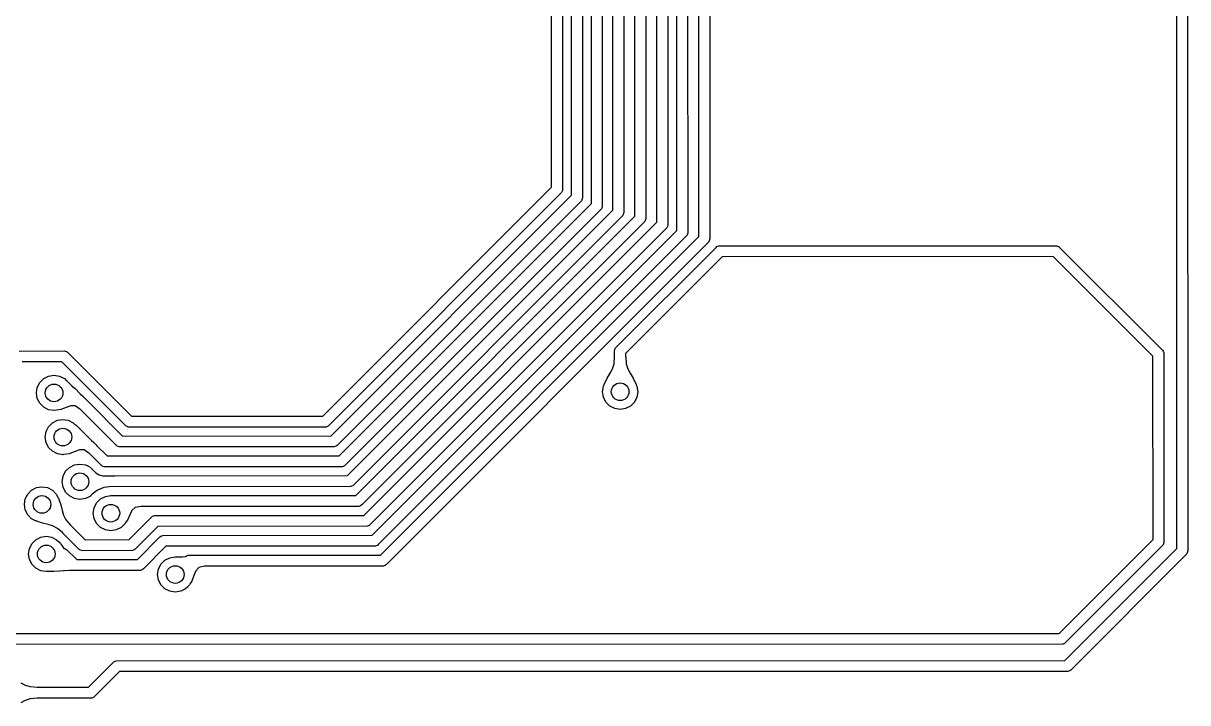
# Model space of a CAD drawing. Extents: x 95 to 380, y -206 to -92.
# Drawn here: x 237.29 to 263.68, y -204.67 to -189.28 of the extents above; entities that cross this region are included whole.
import ezdxf

# ---------------------------------------------------------------- set-up
doc = ezdxf.new("R2010")
doc.units = 0
doc.layers.add('BLACK', color=7, linetype='CONTINUOUS')

msp = doc.modelspace()

# ---------------------------------------------------------------- linework, layer by layer
at = {"layer": 'BLACK', "linetype": 'CONTINUOUS'}
for p, q in [((252.602959, -194.109544), (252.600564, -152.421473)), ((252.848162, -152.381062), (252.850562, -194.163703)), ((252.102952, -193.973141), (252.100558, -154.513066)), ((252.348158, -154.537428), (252.350555, -194.027299)), ((251.652952, -193.786757), (251.650558, -156.551489)), ((251.898155, -156.515059), (251.900556, -193.840914)), ((251.152954, -193.650347), (251.150561, -158.591483)), ((251.398156, -158.518664), (251.400558, -193.704503)), ((250.652955, -193.513963), (250.650563, -160.63149)), ((250.898158, -160.558664), (250.900559, -193.568117)), ((250.167394, -193.363112), (250.165011, -162.685941)), ((250.412606, -162.613105), (250.414999, -193.417265)), ((249.717395, -193.176727), (249.715002, -164.778145)), ((249.962596, -164.703111), (249.965, -193.230879)), ((249.267401, -192.990334), (249.265003, -165.943056)), ((249.512597, -165.879254), (249.515006, -193.044483)), ((263.435693, -201.177054), (263.433317, -183.906497)), ((263.680909, -183.833697), (263.683302, -201.231177)), ((244.081567, -198.17951), (249.267401, -192.990334)), ((249.492387, -193.115481), (244.218397, -198.392872)), ((244.267953, -198.629515), (249.717395, -193.176727)), ((249.49394, -193.113929), (249.492387, -193.115481)), ((249.512604, -193.068869), (249.49394, -193.113929)), ((249.515006, -193.044483), (249.512604, -193.068869)), ((249.943933, -193.300326), (244.404778, -198.84288)), ((244.45435, -199.079499), (250.167394, -193.363112)), ((249.943934, -193.300325), (249.943933, -193.300326)), ((249.962598, -193.255265), (249.943934, -193.300325)), ((249.965, -193.230879), (249.962598, -193.255265)), ((250.412598, -193.441651), (250.393933, -193.486711)), ((250.414999, -193.417265), (250.412598, -193.44164)), ((250.412598, -193.44164), (250.412598, -193.441651)), ((250.393933, -193.486711), (244.591172, -199.292866)), ((244.640765, -199.5295), (250.652955, -193.513963)), ((250.879492, -193.637564), (244.777582, -199.742869)), ((244.827148, -199.979498), (251.152954, -193.650347)), ((250.879493, -193.637563), (250.879492, -193.637564)), ((250.898157, -193.592503), (250.879493, -193.637563)), ((250.900559, -193.568117), (250.898157, -193.592503)), ((251.400558, -193.704503), (251.398156, -193.728889)), ((251.379492, -193.773949), (244.963967, -200.192865)), ((245.013565, -200.429498), (251.652952, -193.786757)), ((251.879489, -193.910361), (245.164379, -200.628861)), ((251.398156, -193.728889), (251.379492, -193.773949)), ((251.87949, -193.91036), (251.879489, -193.910361)), ((251.898154, -193.8653), (251.87949, -193.91036)), ((251.900556, -193.840914), (251.898154, -193.8653)), ((245.199953, -200.879513), (252.102952, -193.973141)), ((252.32744, -194.098793), (245.336772, -201.092877)), ((245.386336, -201.32952), (252.602959, -194.109544)), ((252.829496, -194.233149), (245.523156, -201.542882)), ((252.329489, -194.096745), (252.32744, -194.098793)), ((252.344805, -194.059769), (252.329489, -194.096745)), ((252.348153, -194.051686), (252.344805, -194.059769)), ((252.350555, -194.027299), (252.348153, -194.051685)), ((252.348153, -194.051685), (252.348153, -194.051686)), ((252.84816, -194.188089), (252.829496, -194.233149)), ((252.850562, -194.163703), (252.84816, -194.188089)), ((250.71674, -196.635523), (252.992782, -194.356089)), ((252.992782, -194.356089), (253.01172, -194.340547)), ((253.01172, -194.340547), (253.011724, -194.340543)), ((253.011724, -194.340543), (253.049577, -194.324864)), ((253.049577, -194.324864), (253.056783, -194.321879)), ((253.056783, -194.321879), (253.056784, -194.321879)), ((253.056784, -194.321879), (260.689994, -194.31948)), ((260.689994, -194.31948), (260.71438, -194.321882)), ((260.71438, -194.321882), (260.714381, -194.321882)), ((260.714381, -194.321882), (260.727578, -194.327348)), ((260.727578, -194.327348), (260.75944, -194.340546)), ((260.75944, -194.340546), (260.76013, -194.341236)), ((260.76013, -194.341236), (263.108384, -196.68609)), ((253.129646, -194.569461), (250.942799, -196.759568)), ((260.63589, -194.567102), (253.129646, -194.569461)), ((262.895023, -196.822966), (260.63589, -194.567102)), ((237.195609, -196.70489), (238.220003, -196.702488)), ((238.220003, -196.702488), (238.244389, -196.70489)), ((238.244389, -196.70489), (238.24439, -196.70489)), ((238.24439, -196.70489), (238.263054, -196.712621)), ((238.263054, -196.712621), (238.289449, -196.723554)), ((238.289449, -196.723554), (238.28945, -196.723555)), ((238.28945, -196.723555), (239.748706, -198.179513)), ((250.682274, -196.996891), (250.69419, -196.838313)), ((250.69419, -196.838313), (250.695334, -196.836047)), ((250.695003, -196.705641), (250.697405, -196.681255)), ((250.695334, -196.836047), (250.695003, -196.705641)), ((250.697405, -196.681255), (250.701453, -196.671483)), ((250.701453, -196.671483), (250.709572, -196.651881)), ((250.709572, -196.651881), (250.716069, -196.636195)), ((250.716069, -196.636195), (250.71674, -196.635523)), ((250.942799, -196.759568), (250.942984, -196.832144)), ((250.942984, -196.832144), (250.945816, -196.838315)), ((250.945816, -196.838315), (250.957731, -196.996888)), ((262.897355, -200.973408), (262.895023, -196.822966)), ((263.108384, -196.68609), (263.123929, -196.705032)), ((263.123929, -196.705032), (263.12393, -196.705033)), ((263.12393, -196.705033), (263.142594, -196.750093)), ((263.142594, -196.750093), (263.144998, -201.027491)), ((238.166085, -196.950269), (237.268939, -196.952373)), ((239.627529, -198.40841), (238.166085, -196.950269)), ((250.593702, -197.208276), (250.647033, -197.112586)), ((250.647033, -197.112586), (250.682274, -196.996891)), ((250.957731, -196.996888), (250.957732, -196.996894)), ((250.957732, -196.996894), (250.992971, -197.11258)), ((250.992971, -197.11258), (250.992973, -197.112585)), ((250.992973, -197.112585), (251.046303, -197.208271)), ((237.666397, -197.419366), (237.75489, -197.330873)), ((237.75489, -197.330873), (237.866397, -197.274057)), ((237.866397, -197.274057), (237.990004, -197.25448)), ((237.990004, -197.25448), (238.113611, -197.274057)), ((238.113611, -197.274057), (238.225118, -197.330873)), ((238.225118, -197.330873), (238.271316, -197.377071)), ((238.271316, -197.377071), (238.272895, -197.376422)), ((238.272895, -197.376422), (238.281097, -197.379808)), ((238.281097, -197.379808), (238.332862, -197.431076)), ((250.455864, -197.463293), (250.526453, -197.318163)), ((250.526453, -197.318163), (250.526987, -197.317186)), ((250.526987, -197.317186), (250.593702, -197.208276)), ((251.046303, -197.208271), (251.113013, -197.317174)), ((251.113013, -197.317174), (251.113557, -197.318168)), ((251.113557, -197.318168), (251.184135, -197.463271)), ((237.590004, -197.65448), (237.609581, -197.530873)), ((237.609581, -197.778087), (237.590004, -197.65448)), ((237.609581, -197.530873), (237.666397, -197.419366)), ((238.332862, -197.431076), (238.393173, -197.49081)), ((238.393173, -197.49081), (238.451448, -197.547229)), ((238.451448, -197.547229), (238.459443, -197.550541)), ((238.459443, -197.550541), (238.459445, -197.550543)), ((238.459445, -197.550543), (238.582193, -197.672919)), ((250.420005, -197.627492), (250.439582, -197.503885)), ((250.439582, -197.751099), (250.420005, -197.627492)), ((250.439582, -197.503885), (250.455575, -197.472495)), ((250.455575, -197.472495), (250.455596, -197.463887)), ((250.455596, -197.463887), (250.455864, -197.463293)), ((251.184135, -197.463271), (251.184672, -197.47221)), ((251.184672, -197.47221), (251.184428, -197.472484)), ((251.184428, -197.472484), (251.200428, -197.503885)), ((251.200428, -197.503885), (251.220005, -197.627492)), ((251.220005, -197.627492), (251.200428, -197.751099)), ((237.666397, -197.889594), (237.609581, -197.778087)), ((237.75489, -197.978087), (237.666397, -197.889594)), ((238.582193, -197.672919), (238.640907, -197.729763)), ((238.640907, -197.729763), (238.75288, -197.840663)), ((238.75288, -197.840663), (238.754631, -197.844834)), ((238.754631, -197.844834), (239.544036, -198.631845)), ((250.496398, -197.862606), (250.439582, -197.751099)), ((250.584891, -197.951099), (250.496398, -197.862606)), ((251.143612, -197.862606), (251.055119, -197.951099)), ((251.200428, -197.751099), (251.143612, -197.862606)), ((237.866397, -198.034903), (237.75489, -197.978087)), ((237.990004, -198.05448), (237.866397, -198.034903)), ((238.003088, -198.052407), (237.990004, -198.05448)), ((238.003402, -198.052486), (238.003088, -198.052407)), ((238.144582, -198.031483), (238.003402, -198.052486)), ((238.147129, -198.030804), (238.144582, -198.031483)), ((238.267225, -197.983744), (238.147129, -198.030804)), ((238.370009, -197.944937), (238.267225, -197.983744)), ((238.470401, -197.947904), (238.370009, -197.944937)), ((238.576446, -198.020248), (238.470401, -197.947904)), ((238.581356, -198.021763), (238.576446, -198.020248)), ((239.420554, -198.858416), (238.581356, -198.021763)), ((239.748706, -198.179513), (239.749995, -198.179473)), ((239.749995, -198.179473), (239.774133, -198.181848)), ((239.774133, -198.181848), (244.081567, -198.17951)), ((250.696398, -198.007915), (250.584891, -197.951099)), ((250.820005, -198.027492), (250.696398, -198.007915)), ((250.943612, -198.007915), (250.820005, -198.027492)), ((251.055119, -197.951099), (250.943612, -198.007915)), ((237.809573, -198.530881), (237.866389, -198.419374)), ((237.866389, -198.419374), (237.954882, -198.330881)), ((237.954882, -198.330881), (238.066389, -198.274065)), ((238.066389, -198.274065), (238.189996, -198.254488)), ((238.189996, -198.254488), (238.313603, -198.274065)), ((238.313603, -198.274065), (238.42511, -198.330881)), ((238.42511, -198.330881), (238.471308, -198.377079)), ((238.471308, -198.377079), (238.472887, -198.37643)), ((238.472887, -198.37643), (238.481089, -198.379816)), ((238.481089, -198.379816), (238.528022, -198.426298)), ((238.528022, -198.426298), (238.593164, -198.490815)), ((239.627534, -198.408412), (239.627529, -198.40841)), ((239.627538, -198.408416), (239.627534, -198.408412)), ((239.65073, -198.41802), (239.627538, -198.408416)), ((239.672589, -198.427075), (239.65073, -198.41802)), ((239.672594, -198.427075), (239.672589, -198.427075)), ((239.672599, -198.427077), (239.672594, -198.427075)), ((239.696985, -198.429477), (239.672599, -198.427077)), ((239.73731, -198.428222), (239.696985, -198.429477)), ((239.750004, -198.429473), (239.73731, -198.428222)), ((244.154395, -198.427082), (239.750004, -198.429473)), ((244.154396, -198.427082), (244.154395, -198.427082)), ((244.173004, -198.419374), (244.154396, -198.427082)), ((244.199455, -198.408418), (244.173004, -198.419374)), ((244.199462, -198.408411), (244.199455, -198.408418)), ((244.218397, -198.392872), (244.199462, -198.408411)), ((237.789996, -198.654488), (237.809573, -198.530881)), ((237.809573, -198.778095), (237.789996, -198.654488)), ((238.593164, -198.490815), (238.651434, -198.547226)), ((238.651434, -198.547226), (238.659455, -198.550548)), ((238.659455, -198.550548), (238.659456, -198.550549)), ((238.659456, -198.550549), (238.796291, -198.686566)), ((238.796291, -198.686566), (238.840903, -198.729755)), ((239.544036, -198.631845), (244.267953, -198.629515)), ((237.866389, -198.889602), (237.809573, -198.778095)), ((237.954882, -198.978095), (237.866389, -198.889602)), ((238.066389, -199.034911), (237.954882, -198.978095)), ((238.467149, -198.983772), (238.347126, -199.030808)), ((238.570006, -198.944932), (238.467149, -198.983772)), ((238.667598, -198.947811), (238.570006, -198.944932)), ((238.670396, -198.947894), (238.667598, -198.947811)), ((238.670397, -198.947894), (238.670396, -198.947894)), ((238.6704, -198.947896), (238.670397, -198.947894)), ((238.776444, -199.020237), (238.6704, -198.947896)), ((238.840903, -198.729755), (238.891693, -198.780056)), ((238.891693, -198.780056), (238.952876, -198.840652)), ((238.952876, -198.840652), (238.954002, -198.843335)), ((238.954002, -198.843335), (239.193952, -199.08185)), ((239.465613, -198.87708), (239.420554, -198.858416)), ((239.465614, -198.87708), (239.465613, -198.87708)), ((239.49, -198.879482), (239.465614, -198.87708)), ((244.340776, -198.87709), (239.49, -198.879482)), ((244.340777, -198.87709), (244.340776, -198.87709)), ((244.353974, -198.871623), (244.340777, -198.87709)), ((244.385836, -198.858426), (244.353974, -198.871623)), ((244.385841, -198.85842), (244.385836, -198.858426)), ((244.404778, -198.84288), (244.385841, -198.85842)), ((238.189996, -199.054488), (238.066389, -199.034911)), ((238.20308, -199.052415), (238.189996, -199.054488)), ((238.203394, -199.052494), (238.20308, -199.052415)), ((238.344579, -199.031488), (238.203394, -199.052494)), ((238.347126, -199.030808), (238.344579, -199.031488)), ((238.78255, -199.022121), (238.776444, -199.020237)), ((239.070561, -199.308411), (238.78255, -199.022121)), ((239.193952, -199.08185), (244.45435, -199.079499)), ((238.195917, -199.542508), (238.252733, -199.431001)), ((238.252733, -199.431001), (238.341226, -199.342508)), ((238.341226, -199.342508), (238.452733, -199.285692)), ((238.452733, -199.285692), (238.57634, -199.266115)), ((238.57634, -199.266115), (238.699947, -199.285692)), ((238.699947, -199.285692), (238.731202, -199.301617)), ((238.731202, -199.301617), (238.739972, -199.301638)), ((238.739972, -199.301638), (238.740524, -199.301885)), ((238.740524, -199.301885), (238.753156, -199.307935)), ((238.753156, -199.307935), (238.808898, -199.334633)), ((238.808898, -199.334633), (238.812114, -199.33691)), ((238.812114, -199.33691), (238.878879, -199.403675)), ((238.878879, -199.403675), (238.878882, -199.403679)), ((238.878882, -199.403679), (238.879549, -199.404346)), ((238.879549, -199.404346), (238.940152, -199.464949)), ((238.940152, -199.464949), (238.940153, -199.46495)), ((238.940153, -199.46495), (238.940155, -199.464951)), ((238.940155, -199.464951), (239.014373, -199.507801)), ((239.014373, -199.507801), (239.014377, -199.507803)), ((239.014377, -199.507803), (239.096424, -199.529787)), ((239.070568, -199.308418), (239.070561, -199.308411)), ((239.115628, -199.327082), (239.070568, -199.308418)), ((239.140014, -199.329484), (239.115628, -199.327082)), ((244.52717, -199.327076), (239.140014, -199.329484)), ((244.527171, -199.327076), (244.52717, -199.327076)), ((244.540368, -199.321609), (244.527171, -199.327076)), ((244.57223, -199.308412), (244.540368, -199.321609)), ((244.572235, -199.308406), (244.57223, -199.308412)), ((244.591172, -199.292866), (244.572235, -199.308406)), ((238.17634, -199.666115), (238.195917, -199.542508)), ((238.195917, -199.789722), (238.17634, -199.666115)), ((239.096424, -199.529787), (239.097873, -199.530278)), ((239.097873, -199.530278), (239.097883, -199.530282)), ((239.097883, -199.530282), (239.098647, -199.530383)), ((239.098647, -199.530383), (239.099379, -199.530579)), ((239.099379, -199.530579), (239.101133, -199.529984)), ((239.101133, -199.529984), (239.187703, -199.529984)), ((239.187703, -199.529984), (239.187709, -199.529982)), ((239.187709, -199.529982), (239.362329, -199.529982)), ((239.362329, -199.529982), (239.366178, -199.531576)), ((239.366178, -199.531576), (244.640765, -199.5295)), ((244.730528, -199.770059), (244.713581, -199.777079)), ((244.75864, -199.758415), (244.730528, -199.770059)), ((244.758645, -199.758409), (244.75864, -199.758415)), ((244.777582, -199.742869), (244.758645, -199.758409)), ((237.336086, -200.057383), (237.392902, -199.945876)), ((237.392902, -199.945876), (237.481395, -199.857383)), ((237.481395, -199.857383), (237.592902, -199.800567)), ((237.592902, -199.800567), (237.716509, -199.78099)), ((237.716509, -199.78099), (237.840116, -199.800567)), ((237.840116, -199.800567), (237.951623, -199.857383)), ((237.951623, -199.857383), (238.040116, -199.945876)), ((238.040116, -199.945876), (238.085148, -200.034256)), ((238.085148, -200.034256), (238.089871, -200.039001)), ((238.089871, -200.039001), (238.090109, -200.039632)), ((238.090109, -200.039632), (238.094789, -200.053178)), ((238.252733, -199.901229), (238.195917, -199.789722)), ((238.341226, -199.989722), (238.252733, -199.901229)), ((238.452733, -200.046538), (238.341226, -199.989722)), ((238.731409, -200.030506), (238.699947, -200.046538)), ((238.731664, -200.030729), (238.731409, -200.030506)), ((238.740598, -200.03013), (238.731664, -200.030729)), ((238.815064, -199.993269), (238.740598, -200.03013)), ((238.819156, -199.989906), (238.815064, -199.993269)), ((238.84517, -199.956005), (238.819156, -199.989906)), ((238.853655, -199.94752), (238.84517, -199.956005)), ((238.974294, -199.854951), (238.853655, -199.94752)), ((238.974304, -199.854945), (238.974294, -199.854951)), ((239.120368, -199.794444), (238.974304, -199.854945)), ((239.042023, -200.055879), (239.15353, -199.999063)), ((239.120377, -199.794441), (239.120368, -199.794444)), ((239.235876, -199.779235), (239.120377, -199.794441)), ((239.15353, -199.999063), (239.277137, -199.979486)), ((244.71358, -199.777079), (239.235876, -199.779235)), ((239.277137, -199.979486), (239.286446, -199.98096)), ((239.286446, -199.98096), (239.2888, -199.979989)), ((239.2888, -199.979989), (239.953517, -199.979988)), ((239.953517, -199.979988), (239.957624, -199.981689)), ((239.957624, -199.981689), (244.827148, -199.979498)), ((244.713581, -199.777079), (244.71358, -199.777079)), ((237.316509, -200.18099), (237.336086, -200.057383)), ((237.336086, -200.304597), (237.316509, -200.18099)), ((238.094789, -200.053178), (238.096932, -200.057383)), ((238.096932, -200.057383), (238.097515, -200.061067)), ((238.097515, -200.061067), (238.142806, -200.192143)), ((238.142806, -200.192143), (238.143124, -200.193231)), ((238.143124, -200.193231), (238.172956, -200.317396)), ((238.57634, -200.066115), (238.452733, -200.046538)), ((238.699947, -200.046538), (238.57634, -200.066115)), ((238.877137, -200.379486), (238.896714, -200.255879)), ((238.896714, -200.255879), (238.95353, -200.144372)), ((238.95353, -200.144372), (239.042023, -200.055879)), ((239.829353, -200.25437), (239.754873, -200.321466)), ((239.955624, -200.231237), (239.829353, -200.254369)), ((239.829353, -200.254369), (239.829353, -200.25437)), ((239.959319, -200.229297), (239.955624, -200.231237)), ((244.899965, -200.227075), (239.959319, -200.229297)), ((244.899966, -200.227075), (244.899965, -200.227075)), ((244.9177, -200.219729), (244.899966, -200.227075)), ((244.945025, -200.208411), (244.9177, -200.219729)), ((244.94503, -200.208405), (244.945025, -200.208411)), ((244.963967, -200.192865), (244.94503, -200.208405)), ((237.392902, -200.416104), (237.336086, -200.304597)), ((237.481395, -200.504597), (237.392902, -200.416104)), ((237.569258, -200.549366), (237.481395, -200.504597)), ((237.575151, -200.55459), (237.569258, -200.549366)), ((237.588697, -200.55927), (237.575151, -200.55459)), ((237.592902, -200.561413), (237.588697, -200.55927)), ((237.596586, -200.561996), (237.592902, -200.561413)), ((237.727662, -200.607287), (237.596586, -200.561996)), ((238.172956, -200.317396), (238.202909, -200.422772)), ((238.202909, -200.422772), (238.20291, -200.422774)), ((238.20291, -200.422774), (238.2598, -200.529502)), ((238.2598, -200.529502), (238.363505, -200.650058)), ((238.896714, -200.503093), (238.877137, -200.379486)), ((238.95353, -200.6146), (238.896714, -200.503093)), ((239.653403, -200.537824), (239.611218, -200.594043)), ((239.654687, -200.535664), (239.653403, -200.537824)), ((239.70781, -200.419383), (239.654687, -200.535664)), ((239.691185, -200.97959), (240.201614, -200.466093)), ((239.754872, -200.321468), (239.70781, -200.419383)), ((239.754873, -200.321466), (239.754872, -200.321468)), ((240.201614, -200.466093), (240.220556, -200.450548)), ((240.220556, -200.450548), (240.220557, -200.450547)), ((240.220557, -200.450547), (240.248693, -200.438893)), ((240.248693, -200.438893), (240.265616, -200.431883)), ((240.265616, -200.431883), (240.265617, -200.431883)), ((240.265617, -200.431883), (245.013565, -200.429498)), ((237.72875, -200.607605), (237.727662, -200.607287)), ((237.852915, -200.637437), (237.72875, -200.607605)), ((237.958291, -200.66739), (237.852915, -200.637437)), ((237.958292, -200.66739), (237.958291, -200.66739)), ((237.958293, -200.667391), (237.958292, -200.66739)), ((238.065021, -200.724281), (237.958293, -200.667391)), ((238.185578, -200.827985), (238.065021, -200.724281)), ((238.19063, -200.829859), (238.185578, -200.827985)), ((238.570281, -201.208141), (238.19063, -200.829859)), ((238.363505, -200.650058), (238.36471, -200.653724)), ((238.36471, -200.653724), (238.693888, -200.981715)), ((239.042023, -200.703093), (238.95353, -200.6146)), ((239.15353, -200.759909), (239.042023, -200.703093)), ((239.277137, -200.779486), (239.15353, -200.759909)), ((239.400744, -200.759909), (239.277137, -200.779486)), ((239.512251, -200.703093), (239.400744, -200.759909)), ((239.559453, -200.65589), (239.512251, -200.703093)), ((239.560354, -200.656121), (239.559453, -200.65589)), ((239.56806, -200.65156), (239.560354, -200.656121)), ((239.580912, -200.634431), (239.56806, -200.65156)), ((239.600744, -200.6146), (239.580912, -200.634431)), ((239.611218, -200.594043), (239.600744, -200.6146)), ((240.338738, -200.679456), (239.82839, -201.192874)), ((245.086365, -200.677072), (240.338738, -200.679456)), ((245.131425, -200.658408), (245.086365, -200.677072)), ((245.145419, -200.644413), (245.131425, -200.658408)), ((245.145437, -200.644406), (245.145419, -200.644413)), ((245.164379, -200.628861), (245.145437, -200.644406)), ((237.433427, -201.180015), (237.490243, -201.068508)), ((237.490243, -201.068508), (237.578736, -200.980015)), ((237.578736, -200.980015), (237.690243, -200.923199)), ((237.690243, -200.923199), (237.81385, -200.903622)), ((237.81385, -200.903622), (237.937457, -200.923199)), ((237.937457, -200.923199), (238.048964, -200.980015)), ((238.048964, -200.980015), (238.095724, -201.026775)), ((238.095724, -201.026775), (238.103854, -201.030159)), ((238.103854, -201.030159), (238.104811, -201.031247)), ((238.104811, -201.031247), (238.120763, -201.051814)), ((238.120763, -201.051814), (238.137457, -201.068508)), ((238.137457, -201.068508), (238.144629, -201.082585)), ((238.144629, -201.082585), (238.190341, -201.141521)), ((238.693888, -200.981715), (239.691185, -200.97959)), ((239.87759, -201.429565), (240.388012, -200.916089)), ((240.388012, -200.916089), (240.406948, -200.900548)), ((240.406948, -200.900548), (240.406953, -200.900544)), ((240.406953, -200.900544), (240.452013, -200.88188)), ((240.452013, -200.88188), (245.199953, -200.879513)), ((245.336772, -201.092877), (245.317831, -201.108422)), ((260.77153, -203.102493), (262.897355, -200.973408)), ((263.142596, -201.051877), (263.123932, -201.096937)), ((263.144998, -201.027491), (263.142596, -201.051877)), ((237.41385, -201.303622), (237.433427, -201.180015)), ((237.433427, -201.427229), (237.41385, -201.303622)), ((238.190341, -201.141521), (238.19151, -201.143361)), ((238.19151, -201.143361), (238.209916, -201.179327)), ((238.209916, -201.179327), (238.227137, -201.181023)), ((238.227137, -201.181023), (238.227141, -201.181024)), ((238.227141, -201.181024), (238.250333, -201.190631)), ((238.250333, -201.190631), (238.272198, -201.199688)), ((238.272198, -201.199688), (238.2722, -201.19969)), ((238.2722, -201.19969), (238.505147, -201.429712)), ((238.570554, -201.208414), (238.570281, -201.208141)), ((238.615614, -201.227078), (238.570554, -201.208414)), ((238.64, -201.22948), (238.615614, -201.227078)), ((239.764386, -201.227084), (238.64, -201.22948)), ((239.764388, -201.227084), (239.764386, -201.227084)), ((239.809448, -201.208419), (239.764388, -201.227084)), ((239.82839, -201.192874), (239.809448, -201.208419)), ((240.525133, -201.129453), (240.014766, -201.642876)), ((245.27277, -201.127087), (240.525133, -201.129453)), ((240.902916, -201.36532), (240.971264, -201.359561)), ((240.971264, -201.359561), (240.982248, -201.350548)), ((240.982248, -201.350548), (240.98225, -201.350546)), ((240.98225, -201.350546), (241.004114, -201.341489)), ((241.004114, -201.341489), (241.027307, -201.331882)), ((241.027307, -201.331882), (241.02731, -201.331882)), ((241.02731, -201.331882), (241.316545, -201.331725)), ((241.316545, -201.331725), (241.386241, -201.329981)), ((241.386241, -201.329981), (241.386369, -201.329979)), ((241.386369, -201.329979), (241.394524, -201.329979)), ((241.394524, -201.329979), (241.398631, -201.33168)), ((241.398631, -201.33168), (245.386336, -201.32952)), ((245.272771, -201.127087), (245.27277, -201.127087)), ((245.291435, -201.119355), (245.272771, -201.127087)), ((245.31783, -201.108423), (245.291435, -201.119355)), ((245.317831, -201.108422), (245.31783, -201.108423)), ((260.896553, -203.719478), (263.435693, -201.177054)), ((263.123932, -201.096937), (260.908385, -203.315879)), ((263.662236, -201.300623), (261.033398, -203.932861)), ((263.6809, -201.255563), (263.662236, -201.300623)), ((263.683302, -201.231177), (263.6809, -201.255563)), ((237.490243, -201.538736), (237.433427, -201.427229)), ((237.578736, -201.627229), (237.490243, -201.538736)), ((238.505147, -201.429712), (238.508424, -201.431762)), ((238.508424, -201.431762), (239.87759, -201.429565)), ((240.356281, -201.645874), (240.413097, -201.534367)), ((240.413097, -201.534367), (240.50159, -201.445874)), ((240.50159, -201.445874), (240.613097, -201.389058)), ((240.613097, -201.389058), (240.736704, -201.369481)), ((240.736704, -201.369481), (240.744518, -201.370718)), ((240.744518, -201.370718), (240.748081, -201.369196)), ((240.748081, -201.369196), (240.902916, -201.36532)), ((241.269463, -201.607923), (241.20037, -201.683725)), ((241.396904, -201.581418), (241.269463, -201.607923)), ((241.400842, -201.57929), (241.396904, -201.581418)), ((245.459154, -201.577092), (241.400842, -201.57929)), ((245.459155, -201.577092), (245.459154, -201.577092)), ((245.472352, -201.571625), (245.459155, -201.577092)), ((245.504214, -201.558428), (245.472352, -201.571625)), ((245.504219, -201.558422), (245.504214, -201.558428)), ((245.523156, -201.542882), (245.504219, -201.558422)), ((237.690243, -201.684045), (237.578736, -201.627229)), ((237.81385, -201.703622), (237.690243, -201.684045)), ((237.822625, -201.702232), (237.81385, -201.703622)), ((237.82569, -201.70345), (237.822625, -201.702232)), ((237.986844, -201.701113), (237.82569, -201.70345)), ((237.987243, -201.7011), (237.986844, -201.701113)), ((238.109724, -201.695132), (237.987243, -201.7011)), ((238.109941, -201.69512), (238.109724, -201.695132)), ((238.206275, -201.688631), (238.109941, -201.69512)), ((238.215913, -201.687982), (238.206275, -201.688631)), ((238.215917, -201.687981), (238.215913, -201.687982)), ((238.215944, -201.68798), (238.215917, -201.687981)), ((238.338733, -201.681997), (238.215944, -201.68798)), ((238.500398, -201.679654), (238.338733, -201.681997)), ((238.50097, -201.679411), (238.500398, -201.679654)), ((239.950765, -201.677085), (238.50097, -201.679411)), ((239.995825, -201.658421), (239.950765, -201.677085)), ((239.995829, -201.658416), (239.995825, -201.658421)), ((240.014766, -201.642876), (239.995829, -201.658416)), ((240.336704, -201.769481), (240.356281, -201.645874)), ((240.356281, -201.893088), (240.336704, -201.769481)), ((241.160991, -201.792589), (241.113904, -201.918784)), ((241.161031, -201.792479), (241.160991, -201.792589)), ((241.200369, -201.683728), (241.161031, -201.792479)), ((241.20037, -201.683725), (241.200369, -201.683728)), ((240.413097, -202.004595), (240.356281, -201.893088)), ((240.50159, -202.093088), (240.413097, -202.004595)), ((240.613097, -202.149904), (240.50159, -202.093088)), ((240.736704, -202.169481), (240.613097, -202.149904)), ((240.860311, -202.149904), (240.736704, -202.169481)), ((240.971818, -202.093088), (240.860311, -202.149904)), ((241.019255, -202.04565), (240.971818, -202.093088)), ((241.019968, -202.045813), (241.019255, -202.04565)), ((241.027552, -202.041052), (241.019968, -202.045813)), ((241.036614, -202.028291), (241.027552, -202.041052)), ((241.060311, -202.004595), (241.036614, -202.028291)), ((241.077746, -201.970377), (241.060311, -202.004595)), ((241.112481, -201.921469), (241.077746, -201.970377)), ((241.113904, -201.918784), (241.112481, -201.921469)), ((213.074114, -203.104887), (260.77153, -203.102493)), ((260.844383, -203.350089), (213.019998, -203.352489)), ((260.844384, -203.350089), (260.844383, -203.350089)), ((260.857581, -203.344622), (260.844384, -203.350089)), ((260.889443, -203.331425), (260.857581, -203.344622)), ((260.889448, -203.331419), (260.889443, -203.331425)), ((260.908385, -203.315879), (260.889448, -203.331419)), ((239.353569, -203.740545), (239.398628, -203.721881)), ((239.398628, -203.721881), (239.398629, -203.721881)), ((239.398629, -203.721881), (260.896553, -203.719478)), ((238.771258, -204.322553), (239.334627, -203.756091)), ((239.471703, -203.969473), (238.908386, -204.535884)), ((239.334627, -203.756091), (239.353569, -203.740545)), ((260.969396, -203.967071), (239.471703, -203.969473)), ((260.969397, -203.967071), (260.969396, -203.967071)), ((260.982594, -203.961604), (260.969397, -203.967071)), ((261.014456, -203.948407), (260.982594, -203.961604)), ((261.014461, -203.948401), (261.014456, -203.948407)), ((261.033398, -203.932861), (261.014461, -203.948401)), ((237.239215, -204.221186), (237.334904, -204.274519)), ((237.334904, -204.274519), (237.334906, -204.274519)), ((237.334906, -204.274519), (237.334909, -204.274521)), ((237.334909, -204.274521), (237.450596, -204.30976)), ((237.450596, -204.30976), (237.450599, -204.30976)), ((237.450599, -204.30976), (237.450601, -204.309761)), ((237.450601, -204.309761), (237.609177, -204.321678)), ((237.609177, -204.321678), (237.61362, -204.323922)), ((237.61362, -204.323922), (238.771258, -204.322553)), ((237.334904, -204.620458), (237.239206, -204.673793)), ((237.334908, -204.620456), (237.334904, -204.620458)), ((237.450595, -204.585219), (237.334908, -204.620456)), ((237.450601, -204.585218), (237.450595, -204.585219)), ((237.609176, -204.573304), (237.450601, -204.585218)), ((237.612997, -204.57155), (237.609176, -204.573304)), ((238.844384, -204.570094), (237.612997, -204.57155)), ((238.844385, -204.570094), (238.844384, -204.570094)), ((238.857582, -204.564627), (238.844385, -204.570094)), ((238.889444, -204.55143), (238.857582, -204.564627)), ((238.889449, -204.551424), (238.889444, -204.55143)), ((238.908386, -204.535884), (238.889449, -204.551424))]:
    msp.add_line(p, q, dxfattribs=at)
at = {"layer": 'BLACK'}
for centre in [(237.990004, -197.65448), (250.820005, -197.627492), (238.189996, -198.654488), (238.57634, -199.666115), (237.716509, -200.18099), (239.277137, -200.379486), (237.81385, -201.303622), (240.736704, -201.769481)]:
    msp.add_circle(centre, 0.2, dxfattribs=at)

doc.saveas('drawing.dxf')
